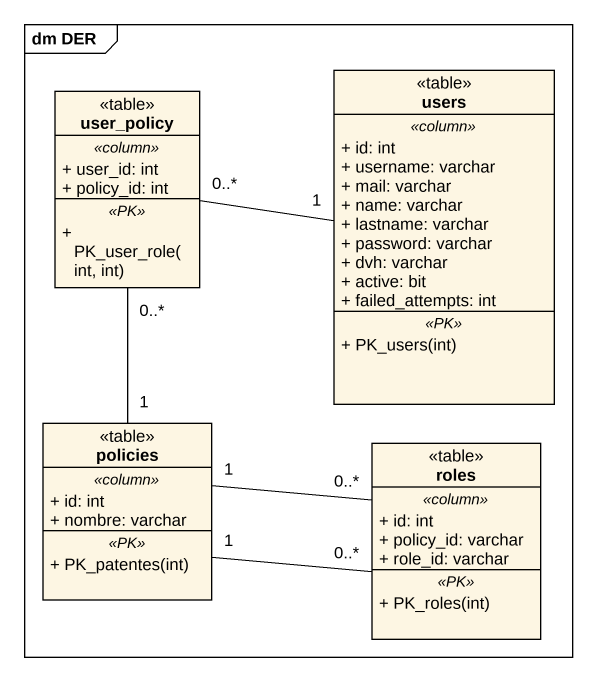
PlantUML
@startuml
mainframe dm DER
hide circle
hide empty members
skinparam classAttributeIconSize 0
class users <<table>> {
  .. <<column>> ..
  + id: int
  + username: varchar
  + mail: varchar
  + name: varchar
  + lastname: varchar
  + password: varchar
  + dvh: varchar
  + active: bit
  + failed_attempts: int
  .. <<PK>> ..
  + PK_users(int)
}
class user_policy <<table>> {
  .. <<column>> ..
  + user_id: int
  + policy_id: int
  .. <<PK>> ..
  + PK_user_role(int, int)
}
class policies <<table>> {
  .. <<column>> ..
  + id: int
  + nombre: varchar
  .. <<PK>> ..
  + PK_patentes(int)
}
class roles <<table>> {
  .. <<column>> ..
  + id: int
  + policy_id: varchar
  + role_id: varchar
  .. <<PK>> ..
  + PK_roles(int)
}
user_policy "0..*" -right- "1" users
user_policy "0..*" -- "1" policies
policies "1" -right- "0..*" roles
policies "1" -right- "0..*" roles
@enduml
